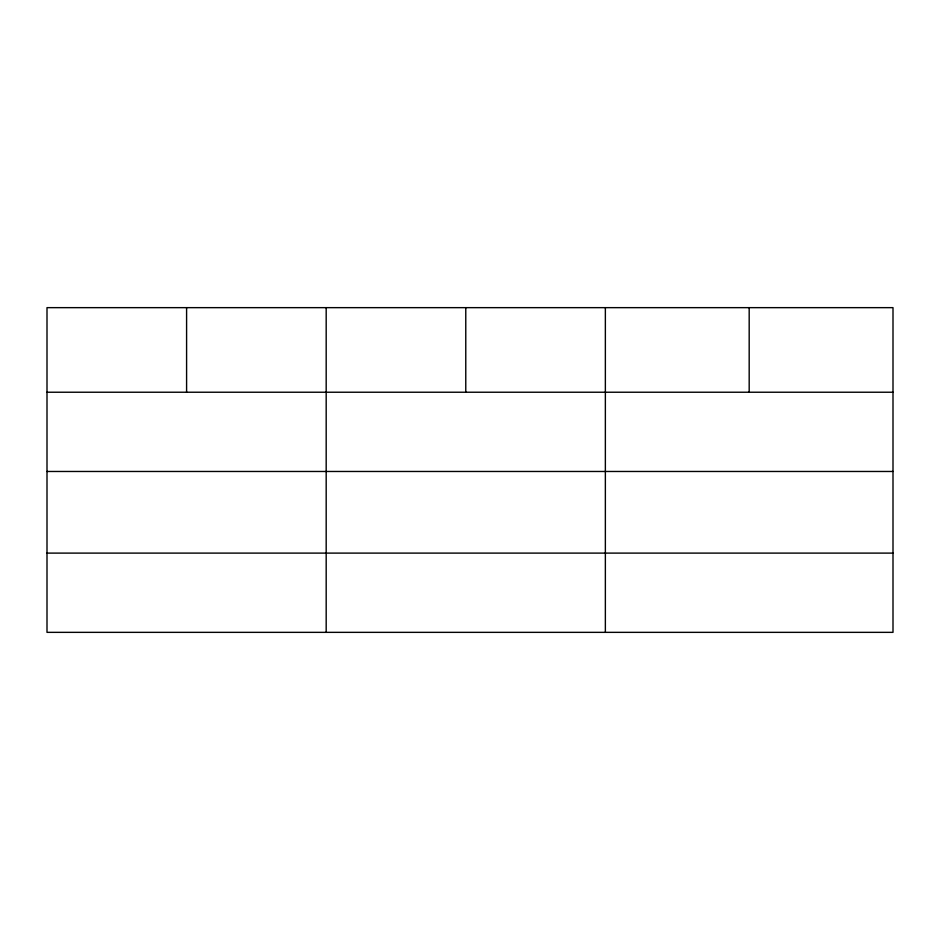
<?xml version="1.0" encoding="UTF-8"?>
<svg xmlns="http://www.w3.org/2000/svg" width="940" height="940" viewBox="0 0 940 940"><rect width="100%" height="100%" fill="white"/><g stroke="black" fill="none" stroke-linecap="round" stroke-linejoin="round"><path stroke-width="1.41" d="M893 471.469L893 307.65L47 307.65L47 632.35L893 632.35L893 471.469L47 471.469M47 392.227L893 392.227M47 553.108L893 553.108M749.18 307.65L749.18 392.227M605.36 307.65L605.36 632.35M465.77 307.65L465.77 392.227M326.18 307.65L326.18 632.35M186.59 307.65L186.59 392.227"/></g></svg>
